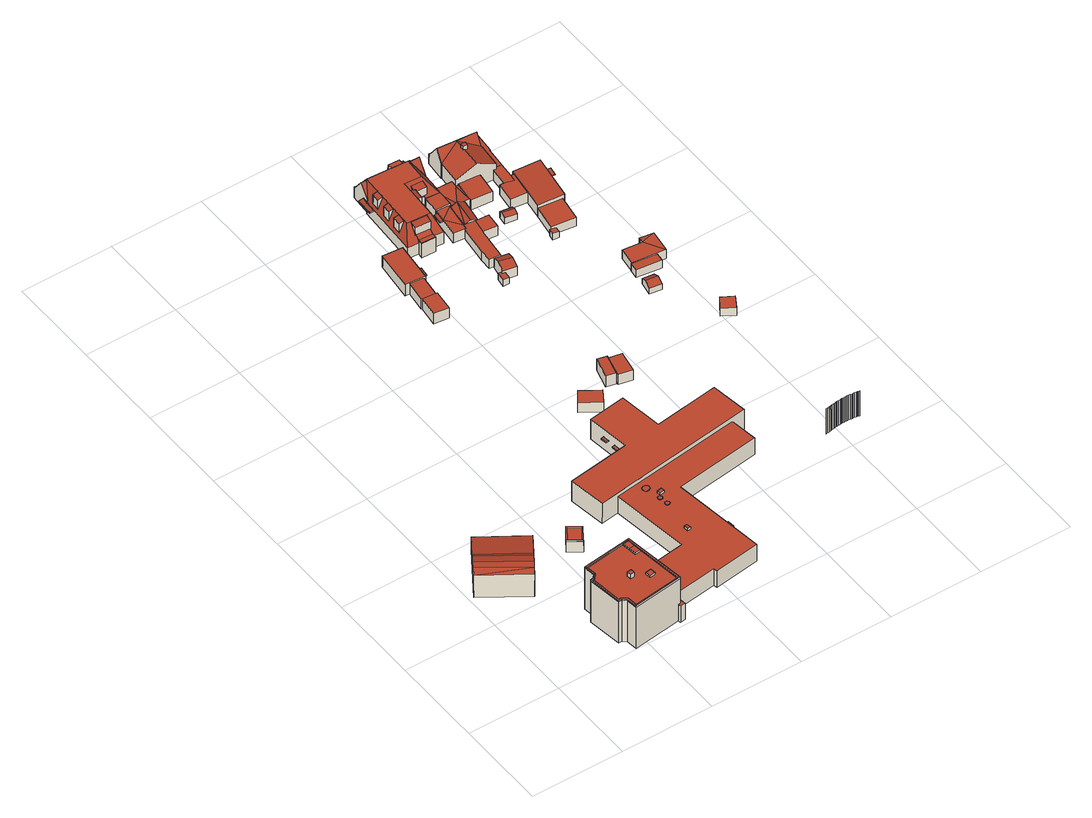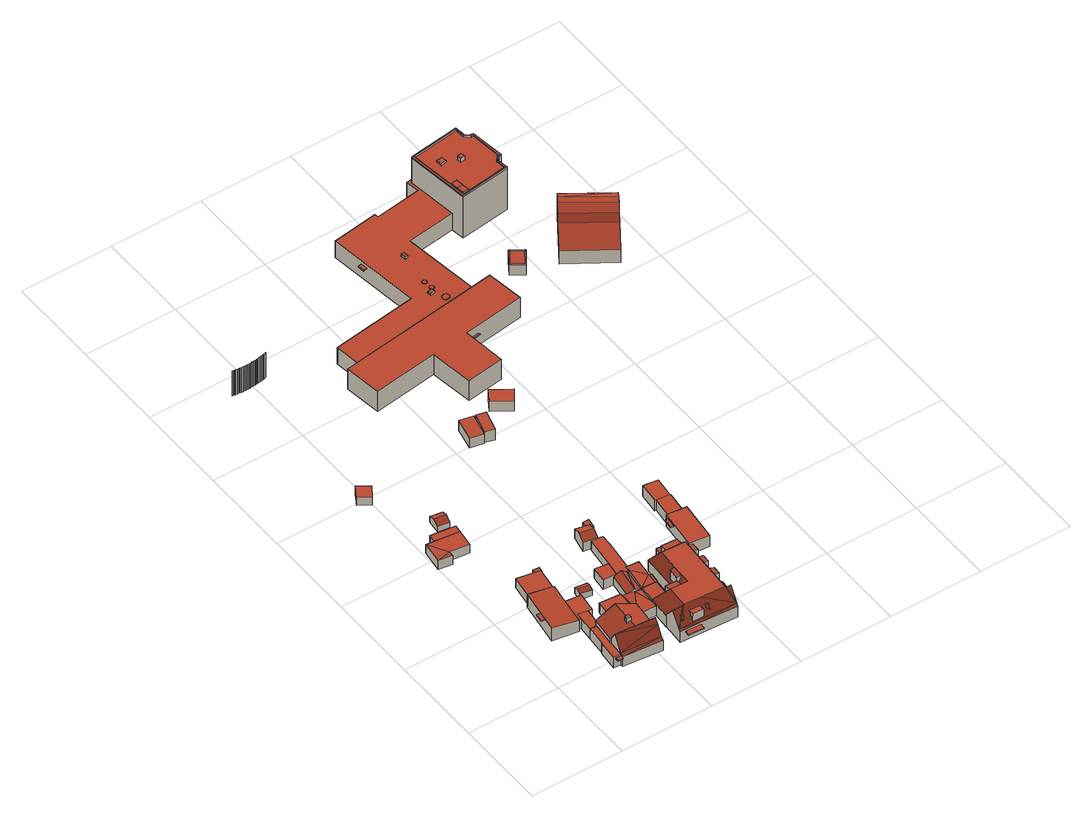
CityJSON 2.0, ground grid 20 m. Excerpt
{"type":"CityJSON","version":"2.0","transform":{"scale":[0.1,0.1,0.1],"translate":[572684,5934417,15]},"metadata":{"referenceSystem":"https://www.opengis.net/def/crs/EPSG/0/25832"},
"CityObjects":{
"building1":{"type":"Building","attributes":{"Grundfläche 2D":"137.293520","Grundhöhe NN":"16.824"},"geometry":[{"type":"Solid","lod":"3","boundaries":[[[[0,1,2]],[[3,4,2,5]],[[0,2,4]],[[6,3,5,7]],[[8,6,7,9]],[[10,8,9,11]],[[11,9,7,5,2,1,12,13]],[[10,11,13,14]],[[0,4,3,6,8,10,14,15]],[[1,0,15,12]],[[13,12,15,14]]]],"semantics":{"surfaces":[{"type":"RoofSurface"},{"type":"WallSurface"},{"type":"GroundSurface"}],"values":[[0,0,0,0,0,0,1,1,1,1,2]]}}]},
"building2":{"type":"Building","attributes":{"Grundfläche 2D":"11.362456","Grundhöhe NN":"16.674"},"children":["building2-1","building2-2"],"geometry":[{"type":"Solid","lod":"3","boundaries":[[[[16,17,18,19,20,21]],[[19,18,22,23]],[[21,20,19,23,24]],[[16,21,24,25]],[[18,17,16,25,22]],[[23,22,25,24]]]],"semantics":{"surfaces":[{"type":"RoofSurface"},{"type":"WallSurface"},{"type":"GroundSurface"}],"values":[[0,1,1,1,1,2]]}}]},
"building2-1":{"type":"BuildingInstallation","parents":["building2"],"geometry":[{"type":"MultiSurface","lod":"3","boundaries":[[[26,27,28,29,30,31]],[[16,17,29,28]],[[32,33,31,30]],[[20,21,27,26]],[[21,16,28,27]]],"semantics":{"surfaces":[{"type":"RoofSurface"},{"type":"WallSurface"}],"values":[0,1,1,1,1]}}]},
"building2-2":{"type":"BuildingInstallation","parents":["building2"],"geometry":[{"type":"MultiSurface","lod":"3","boundaries":[[[29,34,35,26,31,36,37,30]],[[36,31,33,38]],[[38,39,37,36]],[[37,39,32,30]],[[34,29,17,18]],[[35,34,18,19]],[[26,35,19,20]]],"semantics":{"surfaces":[{"type":"RoofSurface"},{"type":"WallSurface"}],"values":[0,1,1,1,1,1,1]}}]},
"building3":{"type":"Building","attributes":{"Grundfläche 2D":"984.925177","Grundhöhe NN":"15.986"},"children":["building3-1","building3-2","building3-3","building3-4","building3-5","building3-6","building3-7","building3-8","building3-9","building3-10","building3-11","building3-12","building3-13","building3-14"],"geometry":[{"type":"MultiSurface","lod":"3","boundaries":[[[40,41,42,43,44,45,46,47,48]],[[49,50,51,52,53,54,55,56,57,58,59,60,61,62]],[[63,64,65,66,67,68,69,70,71,72,73,74]],[[75,76,77,78,79,80,81,82]],[[70,83,84,45,44,43]],[[84,85,46,45]],[[85,63,47,46]],[[40,48,74,73]],[[41,40,73,72]],[[42,41,72,71]],[[81,80,86,87]],[[50,49,88,89]],[[51,50,89,90]],[[54,53,91,92]],[[55,54,92,93]],[[56,55,93,94]],[[57,56,94,95]],[[58,57,95,96]],[[59,58,96,97]],[[60,59,97,98]],[[61,60,98,99]],[[62,61,99,100]],[[62,100,101,75,82,102,88,49]],[[76,75,101,103]],[[77,76,103,104]],[[78,77,104,105]],[[79,78,105,106]],[[80,79,106,86]],[[82,81,87,102]],[[107,85,84,52,51,90]],[[63,85,107,108]],[[64,63,108,109]],[[65,64,109,110]],[[66,65,110,111]],[[67,66,111,112]],[[68,67,112,113]],[[69,68,113,114]],[[70,69,114,115]],[[84,83,70,115,91,53,52]],[[99,98,97,96,95,94,93,92,91,115,114,113,112,111,110,109,108,107,90,89,88,102,87,86,106,105,104,103,101,100]]],"semantics":{"surfaces":[{"type":"RoofSurface"},{"type":"WallSurface"},{"type":"GroundSurface"}],"values":[0,0,0,0,1,1,1,1,1,1,1,1,1,1,1,1,1,1,1,1,1,1,1,1,1,1,1,1,1,1,1,1,1,1,1,1,1,1,1,2]}}]},
"building3-1":{"type":"BuildingInstallation","parents":["building3"],"geometry":[{"type":"MultiSurface","lod":"3","boundaries":[[[116,117,118,119]],[[120,121,119,118]],[[121,122,116,119]],[[122,123,117,116]]],"semantics":{"surfaces":[{"type":"RoofSurface"},{"type":"WallSurface"}],"values":[0,1,1,1]}}]},
"building3-2":{"type":"BuildingInstallation","parents":["building3"],"geometry":[{"type":"MultiSurface","lod":"3","boundaries":[[[124,125,126,127]],[[127,126,128,129]],[[124,127,129,130]],[[130,131,125,124]],[[131,128,126,125]]],"semantics":{"surfaces":[{"type":"RoofSurface"},{"type":"WallSurface"}],"values":[0,1,1,1,1]}}]},
"building3-3":{"type":"BuildingInstallation","parents":["building3"],"geometry":[{"type":"MultiSurface","lod":"3","boundaries":[[[118,117,132,133]],[[133,132,134,135]],[[118,133,135,120]],[[132,117,123,134]]],"semantics":{"surfaces":[{"type":"RoofSurface"},{"type":"WallSurface"}],"values":[0,1,1,1]}}]},
"building3-4":{"type":"BuildingInstallation","parents":["building3"],"geometry":[{"type":"MultiSurface","lod":"3","boundaries":[[[47,136,137,138,139,140,141,43,42,142,143,144,145,146,147,48]],[[142,42,71,148]],[[143,142,148,149]],[[144,143,149,150]],[[145,144,150,151]],[[146,145,151,152]],[[147,146,152,153]],[[48,147,153,74]],[[63,64,136,47]],[[64,65,137,136]],[[65,66,138,137]],[[66,67,139,138]],[[67,68,140,139]],[[68,69,141,140]],[[69,70,43,141]]],"semantics":{"surfaces":[{"type":"RoofSurface"},{"type":"WallSurface"}],"values":[0,1,1,1,1,1,1,1,1,1,1,1,1,1,1]}}]},
"building3-5":{"type":"BuildingInstallation","parents":["building3"],"geometry":[{"type":"MultiSurface","lod":"3","boundaries":[[[154,155,156,157]],[[157,156,158,159]],[[154,157,159,160]],[[155,154,160,161]],[[156,155,161,158]]],"semantics":{"surfaces":[{"type":"RoofSurface"},{"type":"WallSurface"}],"values":[0,1,1,1,1]}}]},
"building3-6":{"type":"BuildingInstallation","parents":["building3"],"geometry":[{"type":"MultiSurface","lod":"3","boundaries":[[[162,163,164,165,166,167,168,169,170,171,172,173,174,175,176,177,178,179,180,181,182,183,184]],[[184,183,185,186]],[[162,184,186,187]],[[163,162,187,188]],[[164,163,188,189]],[[165,164,189,190]],[[170,169,191,192]],[[171,170,192,193]],[[169,168,194,191]],[[172,171,193,195]],[[173,172,195,196]],[[174,173,196,197]],[[175,174,197,198]],[[176,175,198,199]],[[177,176,199,200]],[[178,177,200,201]],[[179,178,201,202]],[[180,179,202,203]],[[181,180,203,204]],[[182,181,204,205]],[[183,182,205,185]],[[166,165,190,206]],[[167,166,206,207]],[[168,167,207,194]]],"semantics":{"surfaces":[{"type":"RoofSurface"},{"type":"WallSurface"}],"values":[0,1,1,1,1,1,1,1,1,1,1,1,1,1,1,1,1,1,1,1,1,1,1,1]}}]},
"building3-7":{"type":"BuildingInstallation","parents":["building3"],"geometry":[{"type":"MultiSurface","lod":"3","boundaries":[[[208,209,210,211,212,213,214,215,216,217,218,219,220,221,222,223,224,225,226,227,228,229,230]],[[215,214,231,232]],[[216,215,232,233]],[[214,213,234,231]],[[217,216,233,235]],[[218,217,235,236]],[[219,218,236,237]],[[220,219,237,238]],[[221,220,238,239]],[[222,221,239,240]],[[223,222,240,241]],[[224,223,241,242]],[[225,224,242,243]],[[226,225,243,244]],[[227,226,244,245]],[[228,227,245,246]],[[229,228,246,247]],[[230,229,247,248]],[[208,230,248,249]],[[209,208,249,250]],[[210,209,250,251]],[[211,210,251,252]],[[212,211,252,253]],[[213,212,253,234]]],"semantics":{"surfaces":[{"type":"RoofSurface"},{"type":"WallSurface"}],"values":[0,1,1,1,1,1,1,1,1,1,1,1,1,1,1,1,1,1,1,1,1,1,1,1]}}]},
"building3-8":{"type":"BuildingInstallation","parents":["building3"],"geometry":[{"type":"MultiSurface","lod":"3","boundaries":[[[254,255,256,257]],[[257,256,258,259]],[[254,257,259,260]],[[255,254,260,261]],[[256,255,261,258]]],"semantics":{"surfaces":[{"type":"RoofSurface"},{"type":"WallSurface"}],"values":[0,1,1,1,1]}}]},
"building3-9":{"type":"BuildingInstallation","parents":["building3"],"geometry":[{"type":"MultiSurface","lod":"3","boundaries":[[[262,263,264,265]],[[265,264,266,267]],[[262,265,267,268]],[[263,262,268,269]],[[264,263,269,266]]],"semantics":{"surfaces":[{"type":"RoofSurface"},{"type":"WallSurface"}],"values":[0,1,1,1,1]}}]},
"building3-10":{"type":"BuildingInstallation","parents":["building3"],"geometry":[{"type":"MultiSurface","lod":"3","boundaries":[[[270,271,272,273,274,275,276,277,278,279,280,281,282,283,284,285,286,287,288,289,290,291,292]],[[291,290,293,294]],[[292,291,294,295]],[[270,292,295,296]],[[271,270,296,297]],[[289,288,298,299]],[[290,289,299,293]],[[278,277,300,301]],[[279,278,301,302]],[[277,276,303,300]],[[280,279,302,304]],[[281,280,304,305]],[[282,281,305,306]],[[283,282,306,307]],[[284,283,307,308]],[[285,284,308,309]],[[286,285,309,310]],[[287,286,310,311]],[[288,287,311,298]],[[272,271,297,312]],[[273,272,312,313]],[[274,273,313,314]],[[275,274,314,315]],[[276,275,315,303]]],"semantics":{"surfaces":[{"type":"RoofSurface"},{"type":"WallSurface"}],"values":[0,1,1,1,1,1,1,1,1,1,1,1,1,1,1,1,1,1,1,1,1,1,1,1]}}]},
"building3-11":{"type":"BuildingInstallation","parents":["building3"],"geometry":[{"type":"MultiSurface","lod":"3","boundaries":[[[316,317,318,319]],[[320,321,319,318]],[[322,320,318,317]],[[321,323,316,319]],[[323,322,317,316]],[[322,323,321,320]]],"semantics":{"surfaces":[{"type":"RoofSurface"},{"type":"WallSurface"},{"type":"OuterCeilingSurface"}],"values":[0,1,1,1,1,2]}}]},
"building3-12":{"type":"BuildingInstallation","parents":["building3"],"geometry":[{"type":"MultiSurface","lod":"3","boundaries":[[[324,325,326,327]],[[326,328,329,327]],[[330,324,327,329]],[[325,324,330,331]],[[326,325,331,328]],[[331,330,329,328]]],"semantics":{"surfaces":[{"type":"RoofSurface"},{"type":"WallSurface"},{"type":"OuterCeilingSurface"}],"values":[0,1,1,1,1,2]}}]},
"building3-13":{"type":"BuildingInstallation","parents":["building3"],"geometry":[{"type":"MultiSurface","lod":"3","boundaries":[[[332,333,334,335]],[[336,337,335,334]],[[337,338,332,335]],[[338,339,333,332]],[[339,336,334,333]],[[339,338,337,336]]],"semantics":{"surfaces":[{"type":"RoofSurface"},{"type":"WallSurface"},{"type":"OuterCeilingSurface"}],"values":[0,1,1,1,1,2]}}]},
"building3-14":{"type":"BuildingInstallation","parents":["building3"],"geometry":[{"type":"MultiSurface","lod":"3","boundaries":[[[340,341,342,343]],[[344,345,342,341]],[[345,346,343,342]],[[346,347,340,343]],[[347,344,341,340]],[[344,347,346,345]]],"semantics":{"surfaces":[{"type":"RoofSurface"},{"type":"WallSurface"},{"type":"OuterCeilingSurface"}],"values":[0,1,1,1,1,2]}}]},
"building4":{"type":"Building","attributes":{"Grundfläche 2D":"14.391341","Grundhöhe NN":"16.939"},"geometry":[{"type":"Solid","lod":"3","boundaries":[[[[348,349,350,351]],[[352,353,351,350]],[[353,354,348,351]],[[354,355,349,348]],[[355,352,350,349]],[[355,354,353,352]]]],"semantics":{"surfaces":[{"type":"RoofSurface"},{"type":"WallSurface"},{"type":"GroundSurface"}],"values":[[0,1,1,1,1,2]]}}]},
"building5":{"type":"Building","attributes":{"Grundfläche 2D":"62.940758","Grundhöhe NN":"16.630"},"children":["building5-1"],"geometry":[{"type":"Solid","lod":"3","boundaries":[[[[356,357,358,359,360]],[[361,362,363,358,357]],[[364,365,366,367,368]],[[365,369,370,366]],[[367,366,370,371]],[[368,367,371,372]],[[361,373,369,365,364,368,372,374,362]],[[375,357,356,376]],[[359,358,377,378]],[[360,359,378,379]],[[356,360,379,376]],[[363,362,374,380]],[[358,363,380,377]],[[361,357,375,373]],[[376,379,378,377,380,374,372,371,370,369,373,375]]]],"semantics":{"surfaces":[{"type":"RoofSurface"},{"type":"WallSurface"},{"type":"GroundSurface"}],"values":[[0,0,0,1,1,1,1,1,1,1,1,1,1,1,2]]}}]},
"building5-1":{"type":"BuildingInstallation","parents":["building5"],"geometry":[{"type":"MultiSurface","lod":"3","boundaries":[[[381,382,383,384]],[[385,386,384,383]],[[386,387,381,384]],[[387,388,382,381]],[[388,385,383,382]],[[388,387,386,385]]],"semantics":{"surfaces":[{"type":"RoofSurface"},{"type":"WallSurface"},{"type":"OuterCeilingSurface"}],"values":[0,1,1,1,1,2]}}]},
"building6":{"type":"Building","attributes":{"Grundfläche 2D":"9.340908","Grundhöhe NN":"17.087"},"geometry":[{"type":"Solid","lod":"3","boundaries":[[[[389,390,391,392]],[[393,394,392,391]],[[394,395,389,392]],[[395,396,390,389]],[[396,393,391,390]],[[396,395,394,393]]]],"semantics":{"surfaces":[{"type":"RoofSurface"},{"type":"WallSurface"},{"type":"GroundSurface"}],"values":[[0,1,1,1,1,2]]}}]},
"building7":{"type":"Building","attributes":{"Grundfläche 2D":"14.840753","Grundhöhe NN":"17.043"},"geometry":[{"type":"Solid","lod":"3","boundaries":[[[[397,398,399,400]],[[401,402,400,399]],[[402,403,397,400]],[[403,404,398,397]],[[404,401,399,398]],[[404,403,402,401]]]],"semantics":{"surfaces":[{"type":"RoofSurface"},{"type":"WallSurface"},{"type":"GroundSurface"}],"values":[[0,1,1,1,1,2]]}}]},
"building8":{"type":"Building","attributes":{"Grundfläche 2D":"2.238421","Grundhöhe NN":"16.792"},"geometry":[{"type":"Solid","lod":"3","boundaries":[[[[405,406,407,408,409,410]],[[411,412,409,408]],[[412,413,410,409]],[[413,414,405,410]],[[414,415,406,405]],[[415,416,407,406]],[[416,411,408,407]],[[411,416,415,414,413,412]]]],"semantics":{"surfaces":[{"type":"RoofSurface"},{"type":"WallSurface"},{"type":"GroundSurface"}],"values":[[0,1,1,1,1,1,1,2]]}}]},
"building9":{"type":"Building","attributes":{"Grundfläche 2D":"10.875285","Grundhöhe NN":"16.585"},"geometry":[{"type":"Solid","lod":"3","boundaries":[[[[417,418,419,420]],[[421,422,423,417,420,424]],[[421,424,420,419,425,426]],[[423,422,421,426,427]],[[418,417,423,427,428]],[[419,418,428,425]],[[426,425,428,427]]]],"semantics":{"surfaces":[{"type":"RoofSurface"},{"type":"WallSurface"},{"type":"GroundSurface"}],"values":[[0,0,1,1,1,1,2]]}}]},
"building10":{"type":"Building","attributes":{"Grundfläche 2D":"192.518100","Grundhöhe NN":"16.506"},"children":["building10-1","building10-2","building10-3","building10-4","building10-5","building10-6","building10-7","building10-8","building10-9","building10-10","building10-11","building10-12"],"geometry":[{"type":"Solid","lod":"3","boundaries":[[[[429,430,431,432,433,434]],[[435,436,430,429]],[[437,438,436,435,439,440,441,442]],[[443,444,445,446,447,448,449,450,451,452]],[[448,447,446,453,454,441,440,449]],[[445,444,455,456,457,458]],[[459,458,457]],[[460,461,462,463,458,459,464]],[[465,459,457]],[[460,464,459,465,461]],[[458,463,462,461,466,467]],[[468,469,466]],[[470,467,466]],[[471,472,461]],[[472,466,461]],[[473,466,472]],[[469,470,466]],[[474,475,437,442,470,469]],[[474,469,468]],[[453,446,445,458,467,470,442,441,454]],[[435,429,439]],[[438,430,436]],[[432,431,430,438,476,477,478]],[[433,432,478,479]],[[480,439,429,434,433,479,481]],[[440,439,480,482]],[[449,440,482,483]],[[450,449,483,484]],[[451,450,484,485]],[[452,451,485,486]],[[443,452,486,487]],[[444,443,487,488]],[[456,455,444,488,489]],[[457,456,489,490]],[[491,471,461,465,457,490,492]],[[473,472,471,491,493]],[[494,474,468,466,473,493,495,496]],[[497,475,474,494,496,495,498,499]],[[475,497,499,498,500,437]],[[438,437,500,476]],[[489,488,487,486,485,484,483,482,480,481,479,478,477,476,500,498,495,493,491,492,490]]]],"semantics":{"surfaces":[{"type":"RoofSurface"},{"type":"WallSurface"},{"type":"GroundSurface"}],"values":[[0,0,0,0,0,0,0,0,0,0,0,0,0,0,0,0,0,0,0,0,1,1,1,1,1,1,1,1,1,1,1,1,1,1,1,1,1,1,1,1,2]]}}]},
"building10-1":{"type":"BuildingInstallation","parents":["building10"],"geometry":[{"type":"MultiSurface","lod":"3","boundaries":[[[501,502,503,504]],[[505,501,504]],[[505,506,502,501]],[[506,503,502]]],"semantics":{"surfaces":[{"type":"RoofSurface"},{"type":"WallSurface"}],"values":[0,1,1,1]}}]},
"building10-2":{"type":"BuildingInstallation","parents":["building10"],"geometry":[{"type":"MultiSurface","lod":"3","boundaries":[[[507,508,509,510,511,512]],[[513,508,507]],[[513,436,435,514,510,509,508]],[[510,514,512,511]]],"semantics":{"surfaces":[{"type":"RoofSurface"},{"type":"WallSurface"}],"values":[0,1,1,1]}}]},
"building10-3":{"type":"BuildingInstallation","parents":["building10"],"geometry":[{"type":"MultiSurface","lod":"3","boundaries":[[[515,516,453,454]],[[454,517,515]],[[516,515,517,518]],[[516,518,453]]],"semantics":{"surfaces":[{"type":"RoofSurface"},{"type":"WallSurface"}],"values":[0,1,1,1]}}]},
"building10-4":{"type":"BuildingInstallation","parents":["building10"],"geometry":[{"type":"MultiSurface","lod":"3","boundaries":[[[519,520,521,522,523]],[[520,519,524,525]],[[525,526,521,520]],[[522,521,526]]],"semantics":{"surfaces":[{"type":"RoofSurface"},{"type":"WallSurface"}],"values":[0,1,1,1]}}]},
"building10-5":{"type":"BuildingInstallation","parents":["building10"],"geometry":[{"type":"MultiSurface","lod":"3","boundaries":[[[527,528,529,530]],[[530,531,527]],[[528,527,531,532]],[[528,532,529]]],"semantics":{"surfaces":[{"type":"RoofSurface"},{"type":"WallSurface"}],"values":[0,1,1,1]}}]},
"building10-6":{"type":"BuildingInstallation","parents":["building10"],"geometry":[{"type":"MultiSurface","lod":"3","boundaries":[[[533,534,535,536,537,538]],[[535,534,533,447,539]],[[539,448,540,537,536,535]],[[540,538,537]]],"semantics":{"surfaces":[{"type":"RoofSurface"},{"type":"WallSurface"}],"values":[0,1,1,1]}}]},
"building10-7":{"type":"BuildingInstallation","parents":["building10"],"geometry":[{"type":"MultiSurface","lod":"3","boundaries":[[[541,542,543,544]],[[544,543,545,546]],[[541,544,546,547]],[[542,541,547,548]],[[543,542,548,545]]],"semantics":{"surfaces":[{"type":"RoofSurface"},{"type":"WallSurface"}],"values":[0,1,1,1,1]}}]},
"building10-8":{"type":"BuildingInstallation","parents":["building10"],"geometry":[{"type":"MultiSurface","lod":"3","boundaries":[[[549,550,551,552]],[[549,552,553]],[[550,549,553,554]],[[554,551,550]]],"semantics":{"surfaces":[{"type":"RoofSurface"},{"type":"WallSurface"}],"values":[0,1,1,1]}}]},
"building10-9":{"type":"BuildingInstallation","parents":["building10"],"geometry":[{"type":"MultiSurface","lod":"3","boundaries":[[[555,556,557,558]],[[556,555,434,431]],[[555,558,433,434]],[[558,557,432,433]],[[557,556,431,432]]],"semantics":{"surfaces":[{"type":"RoofSurface"},{"type":"WallSurface"}],"values":[0,1,1,1,1]}}]},
"building10-10":{"type":"BuildingInstallation","parents":["building10"],"geometry":[{"type":"MultiSurface","lod":"3","boundaries":[[[559,560,561]],[[562,559,561,563]],[[564,565,562,563,566]],[[567,568,565,564]],[[569,566,563,561,560,570,460,462]],[[569,567,564,566]],[[568,463,464,570,560,559,562,565]]],"semantics":{"surfaces":[{"type":"RoofSurface"},{"type":"WallSurface"}],"values":[0,0,0,1,1,1,1]}}]},
"building10-11":{"type":"BuildingInstallation","parents":["building10"],"geometry":[{"type":"MultiSurface","lod":"3","boundaries":[[[571,572,573,574]],[[575,576,574,573]],[[576,577,571,574]],[[577,578,572,571]],[[578,575,573,572]],[[578,577,576,575]]],"semantics":{"surfaces":[{"type":"RoofSurface"},{"type":"WallSurface"},{"type":"OuterCeilingSurface"}],"values":[0,1,1,1,1,2]}}]},
"building10-12":{"type":"BuildingInstallation","parents":["building10"],"geometry":[{"type":"MultiSurface","lod":"3","boundaries":[[[579,497,494]],[[580,581,582,497,579]],[[583,499,497,582]],[[499,496,494,497]],[[496,584,579,494]],[[584,585,580,579]],[[585,586,581,580]],[[586,583,582,581]],[[583,586,585,584,496,499]]],"semantics":{"surfaces":[{"type":"RoofSurface"},{"type":"WallSurface"},{"type":"OuterCeilingSurface"}],"values":[0,0,1,1,1,1,1,1,2]}}]},
"building11":{"type":"Building","attributes":{"Grundfläche 2D":"855.124924","Grundhöhe NN":"16.861"},"geometry":[{"type":"MultiSurface","lod":"3","boundaries":[[[587,588,589,590,591,592,593,594]],[[595,596,593,592,597,598,599,600,601,602]],[[601,600,603,604,605,606,607]],[[608,606,605,609,610,611,612]],[[613,612,611,614,615,616,617,618]],[[616,619,620,617]],[[620,619,621,622,623,624]],[[623,622,625,626,627,628]],[[627,626,629,630,631,632]],[[631,630,633,634,635,636]],[[635,634,637,638,639,640]],[[639,638,641,642,643,644]],[[643,642,645,646,647,648]],[[647,646,649,650,651,652]],[[651,650,653,654,655,656]],[[655,654,657,658,659,660]],[[661,659,658,662,663,664,665,666]],[[664,667,668,665]],[[667,669,670,668]],[[670,669,671,672,673,674]],[[673,672,675,676,677,678]],[[677,676,679,680,681,682]],[[681,680,683,684,685,686]],[[685,684,687,688,689,690,691]]],"semantics":{"surfaces":[{"type":"WallSurface"}],"values":[0,0,0,0,0,0,0,0,0,0,0,0,0,0,0,0,0,0,0,0,0,0,0,0]}}]},
"building12":{"type":"Building","attributes":{"Grundfläche 2D":"99.561685","Grundhöhe NN":"16.585"},"children":["building12-1"],"geometry":[{"type":"Solid","lod":"3","boundaries":[[[[444,443,692,693,694]],[[695,696,697,698,699,700,701]],[[702,699,703,704]],[[705,700,699,702]],[[706,707,708,695,709]],[[710,711,712]],[[698,712,711,713]],[[713,711,714,715,716]],[[717,713,716]],[[718,719,717]],[[703,713,717,719]],[[720,719,718]],[[721,722,723,724,725,726,727,705,728,729,730]],[[731,732,733,734]],[[735,730,736,732]],[[736,733,732]],[[732,731,737,738,735]],[[730,735,738,739,721]],[[740,720,718,734,733,736,730,729,741]],[[444,716,742,743,443]],[[692,443,743,744]],[[718,717,694,693,692,744,737,731,734]],[[694,717,716,444]],[[697,696,745,746]],[[713,703,699,698]],[[702,704,747,748]],[[709,695,701]],[[700,705,727,709,701]],[[709,727,726,706]],[[706,726,749,750,707]],[[708,707,750,751]],[[696,695,708,751,745]],[[710,712,752,753]],[[711,710,753,754]],[[714,711,754,755]],[[715,714,755,756]],[[715,756,742,716]],[[752,712,698,697,746]],[[719,720,740,747,704,703]],[[724,723,757,758]],[[725,724,758,759]],[[726,725,759,749]],[[702,728,705]],[[728,702,748,741,729]],[[723,722,760,757]],[[722,721,739,760]],[[750,749,759,758,757,760,739,738,737,744,743,742,756,755,754,753,752,746,745,751],[748,747,740,741]]]],"semantics":{"surfaces":[{"type":"RoofSurface"},{"type":"WallSurface"},{"type":"GroundSurface"}],"values":[[0,0,0,0,0,0,0,0,0,0,0,0,0,0,0,0,1,1,1,1,1,1,1,1,1,1,1,1,1,1,1,1,1,1,1,1,1,1,1,1,1,1,1,1,1,1,2]]}}]},
"building12-1":{"type":"BuildingInstallation","parents":["building12"],"geometry":[{"type":"MultiSurface","lod":"3","boundaries":[[[761,762,763,764]],[[765,766,763,762]],[[766,767,764,763]],[[767,768,761,764]],[[768,765,762,761]],[[765,768,767,766]]],"semantics":{"surfaces":[{"type":"RoofSurface"},{"type":"WallSurface"},{"type":"OuterCeilingSurface"}],"values":[0,1,1,1,1,2]}}]},
"building13":{"type":"Building","attributes":{"Grundfläche 2D":"4.920148","Grundhöhe NN":"16.712"},"geometry":[{"type":"Solid","lod":"3","boundaries":[[[[769,770,771,772]],[[773,770,769,774]],[[772,771,775,776]],[[774,769,772,776,777]],[[773,774,777,778]],[[775,771,770,773,778]],[[776,775,778,777]]]],"semantics":{"surfaces":[{"type":"RoofSurface"},{"type":"WallSurface"},{"type":"GroundSurface"}],"values":[[0,0,1,1,1,1,2]]}}]},
"building14":{"type":"Building","attributes":{"Grundfläche 2D":"7.258178","Grundhöhe NN":"16.867"},"geometry":[{"type":"Solid","lod":"3","boundaries":[[[[779,780,781,782]],[[783,780,779,784]],[[782,781,785,786]],[[784,779,782,786,787]],[[783,784,787,788]],[[785,781,780,783,788]],[[786,785,788,787]]]],"semantics":{"surfaces":[{"type":"RoofSurface"},{"type":"WallSurface"},{"type":"GroundSurface"}],"values":[[0,0,1,1,1,1,2]]}}]},
"building15":{"type":"Building","attributes":{"Grundfläche 2D":"139.016582","Grundhöhe NN":"16.561"},"children":["building15-1","building15-2"],"geometry":[{"type":"Solid","lod":"3","boundaries":[[[[789,790,791,792,793,794,795,796,797,798]],[[789,798,797,796,799,800]],[[801,796,795]],[[802,799,796,801]],[[803,799,802]],[[804,805,801]],[[805,802,801]],[[806,805,804]],[[807,806,804]],[[808,806,807]],[[809,810,811,812,813,814,815,816]],[[817,818,819,820,821,822,823]],[[817,823,822,824,825,826,827]],[[828,829,830,831,712,832]],[[831,830,829,833,834,821,820,792,791,790,789,800,754,753]],[[814,813,794,793,792,820,819]],[[794,813,812,795]],[[812,811,835,836,837,838,839,840,807,804,801,795]],[[807,840,839,838,841,808]],[[803,802,805,806,808,841,842]],[[799,803,842,843]],[[800,799,843,754]],[[835,811,810,844,837,836]],[[814,819,818,815]],[[815,818,845,846,816]],[[809,816,846,847]],[[810,809,847,844]],[[818,817,848,845]],[[822,821,834,849]],[[827,826,850,851]],[[817,827,851,848]],[[824,822,849,852]],[[825,824,852,853]],[[826,825,853,850]],[[828,832,854,855]],[[829,828,855,833]],[[832,712,831,753,854]],[[853,852,849,834,833,855,854,753,754,843,842,841,838,837,844,847,846,845,848,851,850]]]],"semantics":{"surfaces":[{"type":"RoofSurface"},{"type":"WallSurface"},{"type":"GroundSurface"}],"values":[[0,0,0,0,0,0,0,0,0,0,0,0,0,0,1,1,1,1,1,1,1,1,1,1,1,1,1,1,1,1,1,1,1,1,1,1,1,2]]}}]},
"building15-1":{"type":"BuildingInstallation","parents":["building15"],"geometry":[{"type":"MultiSurface","lod":"3","boundaries":[[[856,857,858,859]],[[860,798,861,857,856]],[[861,862,858,857]],[[862,797,863,859,858]],[[863,860,856,859]]],"semantics":{"surfaces":[{"type":"RoofSurface"},{"type":"WallSurface"}],"values":[0,1,1,1,1]}}]},
"building15-2":{"type":"BuildingInstallation","parents":["building15"],"geometry":[{"type":"MultiSurface","lod":"3","boundaries":[[[835,864,865,866,840]],[[836,867,864,835]],[[867,868,865,864]],[[868,869,866,865]],[[869,839,836,835,840,866]],[[869,868,867,836,839]]],"semantics":{"surfaces":[{"type":"RoofSurface"},{"type":"WallSurface"},{"type":"OuterCeilingSurface"}],"values":[0,1,1,1,1,2]}}]},
"building16":{"type":"Building","attributes":{"Grundfläche 2D":"8.425060","Grundhöhe NN":"17.051"},"geometry":[{"type":"Solid","lod":"3","boundaries":[[[[870,871,872,873]],[[874,875,873,872]],[[875,876,870,873]],[[876,877,871,870]],[[877,874,872,871]],[[877,876,875,874]]]],"semantics":{"surfaces":[{"type":"RoofSurface"},{"type":"WallSurface"},{"type":"GroundSurface"}],"values":[[0,1,1,1,1,2]]}}]},
"building17":{"type":"Building","attributes":{"Grundfläche 2D":"39.767467","Grundhöhe NN":"16.867"},"geometry":[{"type":"Solid","lod":"3","boundaries":[[[[878,879,880,881,882,883]],[[884,885,886]],[[887,885,884]],[[886,885,888,889,890]],[[878,883,891,892]],[[879,878,892,893]],[[880,879,893,894]],[[881,880,894,895]],[[884,886,896,897]],[[887,884,897,898]],[[885,887,898,899]],[[888,885,899,900]],[[890,889,888,900,891,883,882]],[[895,896,886,890,882,881]],[[899,898,897,896,895,894,893,892,891,900]]]],"semantics":{"surfaces":[{"type":"RoofSurface"},{"type":"WallSurface"},{"type":"GroundSurface"}],"values":[[0,0,0,0,1,1,1,1,1,1,1,1,1,1,2]]}}]},
"building18":{"type":"Building","attributes":{"Grundfläche 2D":"82.657005","Grundhöhe NN":"16.629"},"children":["building18-1"],"geometry":[{"type":"Solid","lod":"3","boundaries":[[[[901,902,903,904,905]],[[906,907,908,909]],[[910,911,912,913,914]],[[915,916,910,914,917,907,906]],[[910,916,918,911]],[[912,911,918,919]],[[914,913,912,919,917]],[[902,920,921,903]],[[904,903,921,922]],[[905,904,922,923]],[[901,905,923,924]],[[907,917,920,902,908]],[[925,909,908,902,901,924]],[[906,909,925,915]],[[924,923,922,921,920,917,919,918,916,915,925]]]],"semantics":{"surfaces":[{"type":"RoofSurface"},{"type":"WallSurface"},{"type":"GroundSurface"}],"values":[[0,0,0,1,1,1,1,1,1,1,1,1,1,1,2]]}}]},
"building18-1":{"type":"BuildingInstallation","parents":["building18"],"geometry":[{"type":"MultiSurface","lod":"3","boundaries":[[[926,927,928,929]],[[930,931,929,928]],[[931,932,926,929]],[[932,933,927,926]],[[933,930,928,927]],[[933,932,931,930]]],"semantics":{"surfaces":[{"type":"RoofSurface"},{"type":"WallSurface"},{"type":"OuterCeilingSurface"}],"values":[0,1,1,1,1,2]}}]}
},
"vertices":[
[6,274,75],[98,212,75],[105,223,79],[22,299,80],[15,287,79],[114,236,80],[34,316,74],[126,254,74],[42,328,64],[135,266,64],[74,377,51],[167,315,51],[98,212,18],[167,315,18],[74,377,18],[6,274,18],
[238,255,44],[239,257,44],[258,285,43],[233,303,43],[213,275,44],[212,273,44],[258,285,17],[233,303,17],[212,273,17],[238,255,17],
[213,275,46],[212,273,46],[238,255,46],[239,257,46],[237,258,46],[215,273,46],[237,258,44],[215,273,44],
[258,285,46],[233,303,46],[233,300,46],[256,285,46],[233,300,43],[256,285,43],
[263,150,118],[280,19,118],[178,6,118],[176,2,118],[279,16,118],[284,17,118],[266,153,118],[158,139,118],[161,136,118],[351,306,52],[374,138,52],[270,124,52],[284,17,52],[279,16,52],[280,10,52],[291,11,52],[287,40,52],[385,53,52],[387,45,52],[485,59,52],[458,260,52],[641,285,52],[633,344,52],[158,139,115],[161,115,115],[154,107,115],[148,106,115],[158,32,115],[164,32,115],[173,26,115],[176,2,115],[178,6,115],[280,19,115],[263,150,115],[161,136,115],[663,348,61],[652,427,61],[514,408,61],[501,501,61],[421,490,61],[433,398,61],[301,380,61],[312,301,61],[279,16,115],[284,17,115],[266,153,115],[433,398,10],[301,380,10],[351,306,10],[374,138,10],[270,124,10],[279,16,10],[280,10,10],[291,11,10],[287,40,10],[385,53,10],[387,45,10],[485,59,10],[458,260,10],[641,285,10],[633,344,10],[663,348,10],[312,301,10],[652,427,10],[514,408,10],[501,501,10],[421,490,10],[266,153,10],[158,139,10],[161,115,10],[154,107,10],[148,106,10],[158,32,10],[164,32,10],[173,26,10],[176,2,10],
[249,146,119],[251,130,119],[263,131,119],[262,147,119],[263,131,115],[262,147,115],[249,146,115],[251,130,115],
[218,78,126],[209,77,126],[210,68,126],[219,69,126],[210,68,115],[219,69,115],[218,78,115],[209,77,115],
[253,114,119],[265,115,119],[253,114,115],[265,115,115],
[161,115,118],[154,107,118],[148,106,118],[158,32,118],[164,32,118],[173,26,118],[176,28,118],[165,36,118],[160,35,118],[152,104,118],[156,104,118],[164,114,118],[176,28,115],[165,36,115],[160,35,115],[152,104,115],[156,104,115],[164,114,115],
[253,52,119],[252,64,119],[239,62,119],[241,50,119],[239,62,115],[241,50,115],[253,52,115],[252,64,115],
[408,261,53],[407,260,53],[407,259,53],[407,257,53],[408,256,53],[408,255,53],[410,254,53],[411,254,53],[412,254,53],[413,254,53],[414,254,53],[415,255,53],[416,257,53],[416,258,53],[416,259,53],[416,260,53],[415,261,53],[415,262,53],[413,263,53],[412,263,53],[411,263,53],[409,263,53],[408,262,53],[409,263,52],[408,262,52],[408,261,52],[407,260,52],[407,259,52],[407,257,52],[411,254,52],[412,254,52],[413,254,52],[410,254,52],[414,254,52],[415,255,52],[416,257,52],[416,258,52],[416,259,52],[416,260,52],[415,261,52],[415,262,52],[413,263,52],[412,263,52],[411,263,52],[408,256,52],[408,255,52],
[410,241,53],[410,240,53],[410,238,53],[410,237,53],[411,236,53],[412,235,53],[413,235,53],[414,235,53],[416,235,53],[417,236,53],[418,236,53],[419,238,53],[419,239,53],[419,240,53],[419,241,53],[418,242,53],[417,243,53],[416,244,53],[415,244,53],[413,244,53],[412,244,53],[411,243,53],[410,242,53],[413,235,52],[414,235,52],[416,235,52],[412,235,52],[417,236,52],[418,236,52],[419,238,52],[419,239,52],[419,240,52],[419,241,52],[418,242,52],[417,243,52],[416,244,52],[415,244,52],[413,244,52],[412,244,52],[411,243,52],[410,242,52],[410,241,52],[410,240,52],[410,238,52],[410,237,52],[411,236,52],
[403,160,58],[410,161,58],[409,171,57],[402,170,57],[409,171,52],[402,170,52],[403,160,52],[410,161,52],
[426,266,57],[425,274,57],[415,272,57],[416,265,57],[415,272,52],[416,265,52],[426,266,52],[425,274,52],
[411,289,53],[412,291,53],[412,293,53],[412,295,53],[411,297,53],[409,299,53],[408,300,53],[406,300,53],[404,300,53],[402,300,53],[401,299,53],[399,298,53],[398,296,53],[397,294,53],[398,292,53],[398,290,53],[399,289,53],[400,287,53],[402,286,53],[404,286,53],[407,286,53],[408,287,53],[410,288,53],[407,286,52],[408,287,52],[410,288,52],[411,289,52],[412,291,52],[402,286,52],[404,286,52],[406,300,52],[404,300,52],[402,300,52],[408,300,52],[401,299,52],[399,298,52],[398,296,52],[397,294,52],[398,292,52],[398,290,52],[399,289,52],[400,287,52],[412,293,52],[412,295,52],[411,297,52],[409,299,52],
[419,454,42],[421,441,42],[427,442,42],[426,455,42],[427,442,40],[426,455,40],[421,441,40],[419,454,40],
[423,425,42],[424,412,42],[431,413,42],[430,426,42],[431,413,40],[430,426,40],[423,425,40],[424,412,40],
[418,401,42],[404,399,42],[405,394,42],[418,396,42],[405,394,40],[418,396,40],[418,401,40],[404,399,40],
[482,144,44],[474,143,44],[476,128,44],[484,129,44],[474,143,42],[476,128,42],[484,129,42],[482,144,42],
[455,578,44],[437,552,44],[476,526,44],[493,552,44],[476,526,19],[493,552,19],[455,578,19],[437,552,19],
[395,933,42],[391,933,42],[363,936,42],[358,893,42],[390,889,42],[396,978,43],[367,981,43],[362,937,42],[396,978,45],[400,977,45],[409,1062,45],[367,1066,45],[358,982,45],[400,977,16],[409,1062,16],[367,1066,16],[358,982,16],[396,978,16],[367,981,16],[391,933,16],[395,933,16],[363,936,16],[358,893,16],[390,889,16],[362,937,16],
[407,983,40],[409,1004,40],[403,1005,40],[401,983,40],[403,1005,38],[401,983,38],[407,983,38],[409,1004,38],
[527,620,49],[515,575,49],[535,570,49],[547,615,49],[535,570,21],[547,615,21],[527,620,21],[515,575,21],
[577,609,44],[548,615,44],[538,567,46],[567,561,46],[538,567,20],[567,561,20],[577,609,20],[548,615,20],
[519,917,34],[516,897,34],[529,896,34],[531,911,34],[525,912,34],[526,916,34],[531,911,18],[525,912,18],[526,916,18],[519,917,18],[516,897,18],[529,896,18],
[557,925,46],[561,943,39],[532,948,39],[529,931,46],[525,912,39],[531,911,39],[554,906,39],[526,916,41],[532,948,16],[525,912,16],[554,906,16],[561,943,16],
[471,1054,51],[441,1056,51],[440,1046,51],[440,1045,51],[470,1043,51],[470,1044,51],[471,1063,57],[442,1065,57],[417,1057,44],[441,1056,44],[471,1054,44],[494,1052,44],[483,1078,78],[432,1081,78],[517,1142,44],[548,1140,44],[525,1164,78],[488,1167,78],[497,1147,51],[498,1146,49],[499,1143,44],[500,1142,44],[501,1145,48],[517,1144,48],[487,1147,78],[486,1123,78],[549,1155,44],[551,1188,44],[550,1188,46],[528,1211,78],[531,1211,75],[542,1221,60],[553,1232,46],[542,1223,60],[538,1220,65],[540,1220,63],[552,1210,75],[429,1238,46],[491,1214,78],[428,1218,75],[439,1217,75],[440,1217,78],[553,1236,42],[509,1238,42],[430,1243,42],[427,1196,48],[425,1196,44],[441,1056,15],[440,1046,15],[440,1045,15],[470,1043,15],[471,1054,15],[470,1044,15],[494,1052,15],[499,1143,15],[500,1142,15],[501,1145,15],[517,1144,15],[517,1142,15],[548,1140,15],[551,1188,15],[550,1188,15],[553,1236,15],[553,1232,15],[430,1243,15],[427,1196,42],[427,1196,15],[427,1196,39],[425,1196,42],[425,1196,15],[425,1196,39],[417,1057,15],
[425,1144,75],[424,1127,75],[434,1126,78],[435,1144,78],[425,1144,52],[424,1127,52],
[440,1080,78],[439,1065,76],[471,1063,76],[473,1063,76],[473,1066,76],[474,1078,78],[439,1065,57],[473,1063,57],
[495,1122,75],[497,1146,75],[495,1122,52],[497,1146,52],
[522,1219,67],[523,1232,67],[499,1233,67],[499,1221,67],[512,1220,67],[522,1223,62],[523,1232,48],[499,1233,48],
[423,1109,75],[422,1091,75],[432,1090,78],[433,1108,78],[423,1109,51],[422,1091,51],
[498,1162,72],[497,1147,68],[497,1146,68],[498,1146,68],[522,1145,68],[523,1160,72],[497,1146,51],[522,1145,49],
[488,1229,55],[483,1230,55],[483,1223,66],[488,1223,66],[483,1223,65],[488,1223,65],[488,1229,54],[483,1230,54],
[427,1180,75],[426,1163,75],[436,1162,78],[437,1180,78],[427,1180,52],[426,1163,52],
[470,1044,52],[440,1046,52],[440,1045,52],[470,1043,52],
[540,1220,64],[542,1219,64],[542,1221,61],[538,1220,66],[542,1223,61],[536,1226,56],[536,1220,66],[542,1226,56],[536,1226,55],[536,1220,65],[542,1226,55],[542,1219,63],
[543,1248,39],[510,1250,39],[509,1238,39],[542,1236,39],[509,1238,37],[542,1236,37],[543,1248,37],[510,1250,37],
[428,1210,42],[417,1210,41],[415,1174,41],[424,1173,42],[424,1173,39],[428,1210,39],[417,1210,39],[415,1174,39],
[774,245,19],[773,245,19],[773,245,83],[774,245,83],[776,246,82],[777,246,82],[777,246,19],[776,246,19],[779,246,19],[778,246,19],[778,246,82],[779,246,82],[780,246,82],[781,247,82],[781,247,19],[780,246,19],[782,247,82],[783,247,82],[784,247,82],[784,247,19],[783,247,19],[786,248,19],[785,247,82],[786,248,82],[787,248,82],[787,248,19],[790,248,19],[790,248,82],[791,249,82],[792,249,82],[792,249,19],[791,249,19],[794,249,82],[794,249,19],[796,249,82],[797,250,82],[797,250,19],[796,249,19],[799,250,82],[800,250,82],[800,250,19],[799,250,19],[802,250,82],[803,250,82],[803,250,19],[802,250,19],[805,250,82],[807,250,82],[807,250,19],[805,250,19],[809,251,82],[810,251,82],[810,251,19],[809,251,19],[812,251,82],[813,251,82],[813,251,19],[812,251,19],[815,251,82],[816,251,82],[816,251,19],[815,251,19],[818,251,82],[819,251,82],[819,251,19],[818,251,19],[822,251,82],[823,251,82],[823,251,19],[822,251,19],[825,251,82],[826,251,82],[826,251,19],[825,251,19],[828,251,19],[828,251,82],[829,251,82],[830,251,82],[830,251,19],[829,251,19],[833,250,82],[833,250,19],[835,250,82],[835,250,19],[838,250,82],[839,250,82],[839,250,19],[838,250,19],[841,250,82],[842,249,82],[842,249,19],[841,250,19],[844,249,82],[845,249,82],[845,249,19],[844,249,19],[846,249,82],[847,249,82],[847,249,19],[846,249,19],[848,248,82],[849,248,82],[850,248,82],[850,248,19],[849,248,19],
[515,1107,44],[516,1107,44],[546,1105,44],[562,1046,40],[567,1046,37],[574,1099,38],[568,1099,41],[559,1101,46],[551,1048,46],[561,1047,41],[539,1050,38],[550,1102,40],[545,1102,38],[541,1050,39],[556,1015,40],[585,1011,40],[589,1044,40],[561,1047,40],[588,1139,40],[583,1140,40],[584,1097,41],[559,1101,40],[584,1153,40],[549,1155,40],[548,1140,40],[546,1105,40],[543,1105,40],[545,1102,40],[543,1103,40],[532,1040,39],[524,976,39],[523,951,39],[547,948,39],[555,1016,39],[556,1015,39],[561,1047,39],[539,1050,39],[536,1050,39],[535,1040,39],[516,1107,41],[513,1081,41],[543,1103,41],[543,1105,41],[508,1043,40],[536,1050,40],[516,1107,16],[508,1043,16],[532,1040,16],[543,1103,16],[536,1050,16],[548,1140,16],[517,1142,16],[515,1107,16],[567,1046,16],[574,1099,16],[545,1102,16],[539,1050,16],[556,1015,16],[585,1011,16],[589,1044,16],[584,1097,16],[588,1139,16],[583,1140,16],[584,1153,16],[549,1155,16],[523,951,16],[547,948,16],[555,1016,16],[524,976,16],
[509,1103,38],[507,1081,38],[513,1081,40],[516,1101,40],[507,1081,36],[513,1081,36],[516,1101,36],[509,1103,36],
[639,1033,37],[614,1037,37],[612,1027,32],[637,1023,32],[615,1046,32],[640,1042,32],[612,1027,17],[637,1023,17],[640,1042,17],[615,1046,17],
[748,737,40],[723,741,40],[720,726,33],[746,722,33],[725,755,33],[749,751,33],[720,726,19],[746,722,19],[749,751,19],[725,755,19],
[627,1136,76],[634,1135,72],[662,1133,57],[668,1132,54],[668,1136,54],[673,1185,53],[672,1186,54],[632,1203,76],[630,1187,76],[630,1179,76],[588,1191,54],[583,1140,54],[673,1201,77],[589,1208,77],[587,1191,54],[675,1221,46],[589,1216,66],[591,1229,46],[675,1227,41],[591,1235,41],[687,1177,42],[690,1220,42],[675,1221,42],[672,1186,42],[673,1185,42],[668,1136,42],[682,1134,42],[685,1177,42],[680,1103,41],[682,1134,41],[668,1136,41],[668,1132,41],[662,1133,41],[658,1094,41],[678,1089,41],[649,1095,41],[644,1053,41],[679,1049,41],[687,1102,41],[629,1089,41],[634,1135,43],[627,1136,43],[588,1139,43],[584,1093,41],[634,1135,16],[662,1133,16],[675,1221,40],[675,1221,38],[675,1221,16],[675,1227,16],[675,1227,38],[675,1227,40],[591,1235,16],[587,1191,16],[588,1191,16],[690,1220,16],[682,1134,16],[685,1177,16],[687,1177,16],[680,1103,16],[658,1094,16],[679,1049,16],[687,1102,16],[649,1095,16],[644,1053,16],[584,1093,16],[629,1089,16],
[628,1179,84],[636,1178,84],[637,1186,84],[628,1187,84],[628,1179,75],[636,1178,72],[637,1186,72],[628,1187,75],
[687,1221,40],[687,1229,40],[676,1230,40],[687,1221,38],[687,1229,38],[676,1230,38],
[816,587,42],[831,612,42],[807,627,41],[791,603,41],[807,627,21],[791,603,21],[816,587,21],[831,612,21],
[728,793,39],[725,774,39],[778,767,39],[780,785,39],[728,792,39],[729,793,39],[805,831,42],[775,824,41],[799,783,41],[776,835,42],[733,829,41],[729,793,41],[728,792,41],[729,793,19],[728,793,19],[725,774,19],[778,767,19],[780,785,19],[799,783,19],[805,831,19],[776,835,19],[775,824,19],[733,829,19],
[674,954,32],[665,955,32],[662,956,32],[660,944,32],[673,942,32],[723,1001,39],[673,1009,37],[665,955,37],[715,948,39],[727,1001,49],[742,1098,49],[687,1107,44],[679,1049,44],[673,1009,44],[723,1001,16],[727,1001,16],[673,1009,16],[742,1098,16],[687,1107,16],[665,955,16],[662,956,16],[660,944,16],[673,942,16],[674,954,16],[715,948,16],
[746,1071,48],[738,1072,48],[735,1054,48],[743,1053,48],[735,1054,46],[743,1053,46],[746,1071,46],[738,1072,46]
]}
